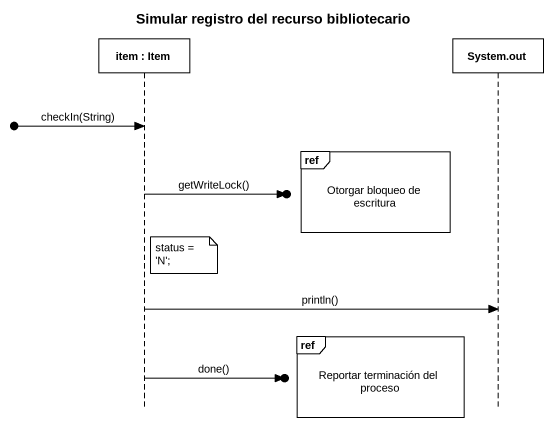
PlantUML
@startuml
title Simular registro del recurso bibliotecario
hide footbox
participant "item : Item" as item
participant "System.out" as System_out

[o-> item : checkIn(String)
ref over System_out : Otorgar bloqueo de escritura
item ->o] : getWriteLock()
note right of item : status = 'N';
item -> System_out : println()
ref over System_out : Reportar terminación del proceso
item ->o] : done()
@enduml
